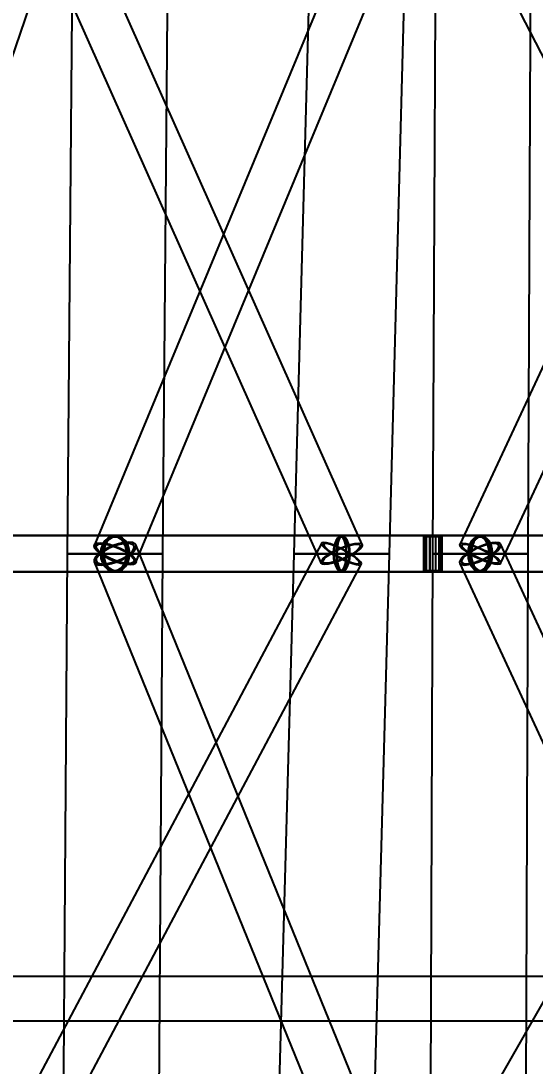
# Model space of a CAD drawing. Header units: millimetres. Extents: x -123812 to 252100, y -3000 to 639000.
# Drawn here: x -14758 to -8974, y 174243 to 185986 of the extents above; entities that cross this region are included whole.
import ezdxf

# ---------------------------------------------------------------- set-up
doc = ezdxf.new("R2010")
doc.units = ezdxf.units.MM
doc.layers.add('D-STR-DIM', color=7, linetype='Continuous', lineweight=13)
doc.layers.add('D-STR-STRC', color=7, linetype='Continuous', lineweight=25)
doc.styles.add('OpenSansCondensed-Light', font='OpenSansCondensed-Light.ttf')
doc.styles.add('TOWER_UNICODE', font='Arial Unicode.ttf')
doc.dimstyles.new('EZDXF', dxfattribs={"dimtxt": 0.25, "dimasz": 0.175, "dimexe": 0.375, "dimexo": 0.125, "dimgap": 0.1, "dimtad": 1, "dimlfac": 100, "dimzin": 12, "dimdsep": 46, "dimtxsty": 'OpenSansCondensed-Light', "dimblk": 'ARCHTICK', "dimcen": 2.5, "dimazin": 3, "dimtfac": 0.5, "dimtmove": 2, "dimatfit": 3})

# ---------------------------------------------------------------- blocks, each defined once
blk = doc.blocks.new('_ARCHTICK')
at = {"color": 0, "linetype": 'BYBLOCK', "const_width": 0.15}
blk.add_lwpolyline([(-0.5, -0.5), (0.5, 0.5)], dxfattribs=at)

msp = doc.modelspace()

# ---------------------------------------------------------------- linework, layer by layer
at = {"layer": 'D-STR-STRC'}
for points in [[(-13850.5, 190088.1), (-17268.8, 180088.1), (-17273, 180062.3), (-17260.8, 180032.3), (-17232.9, 180000), (-17191.3, 179967.7), (-17138.7, 179937.7), (-17078.8, 179911.9), (-17015.7, 179892.1), (-16953.5, 179879.6), (-16896.7, 179875.4), (-16849.1, 179879.6), (-16813.8, 179892.1), (-16793.3, 179911.9), (-13375.1, 189911.9)], [(-15850.4, 189897.3), (-11383.3, 179897.3), (-11369.6, 179885.4), (-11341, 179881.4), (-11299.4, 179885.4), (-11247.8, 179897.3), (-11189.5, 179916.1), (-11128.6, 179940.7), (-11069.3, 179969.3), (-11015.5, 180000), (-10971, 180030.7), (-10938.7, 180059.3), (-10920.9, 180083.9), (-10918.8, 180102.7), (-15385.8, 190102.7)], [(-9773.7, 190105.6), (-13927.5, 180105.6), (-13934.9, 180086.2), (-13926.2, 180061), (-13901.9, 180031.6), (-13863.8, 180000), (-13814.4, 179968.4), (-13757.1, 179939), (-13695.8, 179913.8), (-13634.7, 179894.4), (-13577.9, 179882.2), (-13529.3, 179878), (-13492.3, 179882.2), (-13469.3, 179894.4), (-9315.5, 189894.4)], [(-11106.3, 189882.2), (-5942, 179882.2), (-5927.4, 179878), (-5898.4, 179882.2), (-5857.1, 179894.4), (-5806.3, 179913.8), (-5749.4, 179939), (-5690.3, 179968.4), (-5633, 180000), (-5581.5, 180031.6), (-5539.2, 180061), (-5509, 180086.2), (-5493.1, 180105.6), (-5492.4, 180117.8), (-10656.6, 190117.8)], [(-5148.3, 190102.7), (-9822.9, 180102.7), (-9815.8, 180083.9), (-9793.4, 180059.3), (-9757.3, 180030.7), (-9709.9, 180000), (-9654.4, 179969.3), (-9594.7, 179940.7), (-9534.7, 179916.1), (-9478.6, 179897.3), (-9430.3, 179885.4), (-9392.9, 179881.4), (-9369, 179885.4), (-9360.4, 179897.3), (-4685.8, 189897.3)], [(-17031, 179796.8), (-13698.4, 179796.8), (-13655.6, 179803.7), (-13615.7, 179824), (-13581.4, 179856.3), (-13555.1, 179898.4), (-13538.5, 179947.4), (-13532.9, 180000), (-13538.5, 180052.6), (-13555.1, 180101.6), (-13581.4, 180143.7), (-13615.7, 180176), (-13655.6, 180196.3), (-13698.4, 180203.2), (-17031, 180203.2)], [(-16037.5, 179796.8), (-11151.1, 179796.8), (-11126.7, 179803.7), (-11104, 179824), (-11084.5, 179856.3), (-11069.6, 179898.4), (-11060.2, 179947.4), (-11057, 180000), (-11060.2, 180052.6), (-11069.6, 180101.6), (-11084.5, 180143.7), (-11104, 180176), (-11126.7, 180196.3), (-11151.1, 180203.2), (-16037.5, 180203.2)], [(-5717.2, 180203.2), (-11151.1, 180203.2), (-11165.9, 180196.3), (-11179.8, 180176), (-11191.8, 180143.7), (-11200.9, 180101.6), (-11206.6, 180052.6), (-11208.6, 180000), (-11206.6, 179947.4), (-11200.9, 179898.4), (-11191.8, 179856.3), (-11179.8, 179824), (-11165.9, 179803.7), (-11151.1, 179796.8), (-5717.2, 179796.8)], [(-4937.5, 180203.2), (-9591.6, 180203.2), (-9619.8, 180196.3), (-9646.1, 180176), (-9668.7, 180143.7), (-9686, 180101.6), (-9696.9, 180052.6), (-9700.6, 180000), (-9696.9, 179947.4), (-9686, 179898.4), (-9668.7, 179856.3), (-9646.1, 179824), (-9619.8, 179803.7), (-9591.6, 179796.8), (-4937.5, 179796.8)], [(-16247.1, 169877.1), (-10930, 179877.1), (-10926, 179889.8), (-10937.3, 179910), (-10963.1, 179936.4), (-11001.8, 179967.1), (-11050.7, 180000), (-11106.3, 180032.9), (-11165.1, 180063.6), (-11222.8, 180090), (-11275.7, 180110.2), (-11320.1, 180122.9), (-11353, 180127.2), (-11372.1, 180122.9), (-16689.1, 170122.9)], [(-9390.6, 170091), (-13461.6, 180091), (-13475.5, 180111.5), (-13504.5, 180124.3), (-13546.8, 180128.7), (-13599.4, 180124.3), (-13658.7, 180111.5), (-13720.8, 180091), (-13781.3, 180064.4), (-13836.2, 180033.3), (-13881.7, 180000), (-13914.7, 179966.7), (-13932.9, 179935.6), (-13935.2, 179909), (-9864.1, 169909)], [(-5938.3, 180124.3), (-11647.5, 170124.3), (-11640.9, 170111.5), (-11619.7, 170091), (-11585.3, 170064.4), (-11540.1, 170033.3), (-11487.1, 170000), (-11430, 169966.7), (-11372.7, 169935.6), (-11319, 169909), (-11272.6, 169888.5), (-11236.8, 169875.7), (-11213.8, 169871.3), (-11205.4, 169875.7), (-5496.1, 179875.7)], [(-4723.2, 170110.2), (-9363.1, 180110.2), (-9382.1, 180122.9), (-9415.4, 180127.2), (-9460.7, 180122.9), (-9515, 180110.2), (-9574.4, 180090), (-9635, 180063.6), (-9692.7, 180032.9), (-9743.5, 180000), (-9783.9, 179967.1), (-9811.3, 179936.4), (-9823.6, 179910), (-9820.2, 179889.8), (-5180.3, 169889.8)]]:
    msp.add_lwpolyline(points, dxfattribs=at)
for points in [[(-14236.2, 180000), (-13160.6, 180000), (-13075.9, 190000), (-14149.6, 190000)], [(-11688.8, 180000), (-10613.3, 180000), (-10344.6, 190000), (-11418.3, 190000)], [(-10129.4, 180000), (-9053.9, 180000), (-9007.7, 190000), (-10081.4, 190000)], [(-20228.2, 179800), (-10047.3, 179800), (-10047.3, 180200), (-20228.2, 180200)], [(-18602.4, 179800), (-10019.8, 179800), (-10019.8, 180200), (-18602.4, 180200)], [(-15530, 179800), (-8557.3, 179800), (-8557.3, 180200), (-15530, 180200)], [(-13863.9, 180000), (-13858.3, 179947.4), (-13841.7, 179898.4), (-13815.4, 179856.3), (-13781.1, 179824), (-13741.2, 179803.7), (-13698.4, 179796.8), (-13655.6, 179803.7), (-13615.7, 179824), (-13581.4, 179856.3), (-13555.1, 179898.4), (-13538.5, 179947.4), (-13532.9, 180000), (-13538.5, 180052.6), (-13555.1, 180101.6), (-13581.4, 180143.7), (-13615.7, 180176), (-13655.6, 180196.3), (-13698.4, 180203.2), (-13741.2, 180196.3), (-13781.1, 180176), (-13815.4, 180143.7), (-13841.7, 180101.6), (-13858.3, 180052.6)], [(-13850.9, 180000), (-13845.7, 179951.5), (-13830.4, 179906.4), (-13806.2, 179867.6), (-13774.6, 179837.9), (-13737.9, 179819.2), (-13698.4, 179812.8), (-13658.9, 179819.2), (-13622.2, 179837.9), (-13590.6, 179867.6), (-13566.4, 179906.4), (-13551.1, 179951.5), (-13545.9, 180000), (-13551.1, 180048.5), (-13566.4, 180093.6), (-13590.6, 180132.4), (-13622.2, 180162.1), (-13658.9, 180180.8), (-13698.4, 180187.2), (-13737.9, 180180.8), (-13774.6, 180162.1), (-13806.2, 180132.4), (-13830.4, 180093.6), (-13845.7, 180048.5)], [(-13838.4, 180000), (-13833.6, 179947.4), (-13819.6, 179898.4), (-13797.4, 179856.3), (-13768.4, 179824), (-13734.6, 179803.7), (-13698.4, 179796.8), (-9591.6, 179796.8), (-9555.4, 179803.7), (-9521.6, 179824), (-9492.6, 179856.3), (-9470.4, 179898.4), (-9456.4, 179947.4), (-9451.6, 180000), (-9456.4, 180052.6), (-9470.4, 180101.6), (-9492.6, 180143.7), (-9521.6, 180176), (-9555.4, 180196.3), (-9591.6, 180203.2), (-13698.4, 180203.2), (-13734.6, 180196.3), (-13768.4, 180176), (-13797.4, 180143.7), (-13819.6, 180101.6), (-13833.6, 180052.6)], [(-13838.4, 180000), (-13833.6, 179947.4), (-13819.6, 179898.4), (-13797.4, 179856.3), (-13768.4, 179824), (-13734.6, 179803.7), (-13698.4, 179796.8), (-13662.2, 179803.7), (-13628.4, 179824), (-13599.4, 179856.3), (-13577.2, 179898.4), (-13563.2, 179947.4), (-13558.4, 180000), (-13563.2, 180052.6), (-13577.2, 180101.6), (-13599.4, 180143.7), (-13628.4, 180176), (-13662.2, 180196.3), (-13698.4, 180203.2), (-13734.6, 180196.3), (-13768.4, 180176), (-13797.4, 180143.7), (-13819.6, 180101.6), (-13833.6, 180052.6)], [(-13827.4, 180000), (-13823, 179951.5), (-13810.1, 179906.4), (-13789.6, 179867.6), (-13762.9, 179837.9), (-13731.8, 179819.2), (-13698.4, 179812.8), (-13665, 179819.2), (-13633.9, 179837.9), (-13607.2, 179867.6), (-13586.7, 179906.4), (-13573.8, 179951.5), (-13569.4, 180000), (-13573.8, 180048.5), (-13586.7, 180093.6), (-13607.2, 180132.4), (-13633.9, 180162.1), (-13665, 180180.8), (-13698.4, 180187.2), (-13731.8, 180180.8), (-13762.9, 180162.1), (-13789.6, 180132.4), (-13810.1, 180093.6), (-13823, 180048.5)], [(-11245.1, 180000), (-11241.9, 179947.4), (-11232.5, 179898.4), (-11217.6, 179856.3), (-11198.1, 179824), (-11175.4, 179803.7), (-11151.1, 179796.8), (-11126.7, 179803.7), (-11104, 179824), (-11084.5, 179856.3), (-11069.6, 179898.4), (-11060.2, 179947.4), (-11057, 180000), (-11060.2, 180052.6), (-11069.6, 180101.6), (-11084.5, 180143.7), (-11104, 180176), (-11126.7, 180196.3), (-11151.1, 180203.2), (-11175.4, 180196.3), (-11198.1, 180176), (-11217.6, 180143.7), (-11232.5, 180101.6), (-11241.9, 180052.6)], [(-11237.7, 180000), (-11234.8, 179951.5), (-11226.1, 179906.4), (-11212.3, 179867.6), (-11194.4, 179837.9), (-11173.5, 179819.2), (-11151.1, 179812.8), (-11128.6, 179819.2), (-11107.7, 179837.9), (-11089.8, 179867.6), (-11076, 179906.4), (-11067.3, 179951.5), (-11064.4, 180000), (-11067.3, 180048.5), (-11076, 180093.6), (-11089.8, 180132.4), (-11107.7, 180162.1), (-11128.6, 180180.8), (-11151.1, 180187.2), (-11173.5, 180180.8), (-11194.4, 180162.1), (-11212.3, 180132.4), (-11226.1, 180093.6), (-11234.8, 180048.5)], [(-11208.6, 180000), (-11206.6, 179947.4), (-11200.9, 179898.4), (-11191.8, 179856.3), (-11179.8, 179824), (-11165.9, 179803.7), (-11151.1, 179796.8), (-11136.2, 179803.7), (-11122.3, 179824), (-11110.4, 179856.3), (-11101.2, 179898.4), (-11095.5, 179947.4), (-11093.5, 180000), (-11095.5, 180052.6), (-11101.2, 180101.6), (-11110.4, 180143.7), (-11122.3, 180176), (-11136.2, 180196.3), (-11151.1, 180203.2), (-11165.9, 180196.3), (-11179.8, 180176), (-11191.8, 180143.7), (-11200.9, 180101.6), (-11206.6, 180052.6)], [(-11204.1, 180000), (-11202.3, 179951.5), (-11197, 179906.4), (-11188.5, 179867.6), (-11177.6, 179837.9), (-11164.8, 179819.2), (-11151.1, 179812.8), (-11137.3, 179819.2), (-11124.5, 179837.9), (-11113.6, 179867.6), (-11105.1, 179906.4), (-11099.8, 179951.5), (-11098, 180000), (-11099.8, 180048.5), (-11105.1, 180093.6), (-11113.6, 180132.4), (-11124.5, 180162.1), (-11137.3, 180180.8), (-11151.1, 180187.2), (-11164.8, 180180.8), (-11177.6, 180162.1), (-11188.5, 180132.4), (-11197, 180093.6), (-11202.3, 180048.5)], [(-10019.8, 180200), (-10231.6, 180200), (-10231.6, 179800), (-10019.8, 179800)], [(-10026.1, 180188), (-10225.2, 180188), (-10225.2, 179812), (-10026.1, 179812)], [(-10047.3, 180200), (-10204, 180200), (-10204, 179800), (-10047.3, 179800)], [(-10052, 180188), (-10199.3, 180188), (-10199.3, 179812), (-10052, 179812)], [(-10161.7, 179800), (36, 179800), (36, 180200), (-10161.7, 180200)], [(-10089.7, 180200), (-10161.7, 180200), (-10161.7, 179800), (-10089.7, 179800)], [(-10091.8, 180188), (-10159.5, 180188), (-10159.5, 179812), (-10091.8, 179812)], [(-9731.6, 180000), (-9726.9, 179947.4), (-9712.9, 179898.4), (-9690.6, 179856.3), (-9661.6, 179824), (-9627.9, 179803.7), (-9591.6, 179796.8), (-9555.4, 179803.7), (-9521.6, 179824), (-9492.6, 179856.3), (-9470.4, 179898.4), (-9456.4, 179947.4), (-9451.6, 180000), (-9456.4, 180052.6), (-9470.4, 180101.6), (-9492.6, 180143.7), (-9521.6, 180176), (-9555.4, 180196.3), (-9591.6, 180203.2), (-9627.9, 180196.3), (-9661.6, 180176), (-9690.6, 180143.7), (-9712.9, 180101.6), (-9726.9, 180052.6)], [(-9720.6, 180000), (-9716.2, 179951.5), (-9703.3, 179906.4), (-9682.8, 179867.6), (-9656.1, 179837.9), (-9625, 179819.2), (-9591.6, 179812.8), (-9558.3, 179819.2), (-9527.2, 179837.9), (-9500.4, 179867.6), (-9479.9, 179906.4), (-9467.1, 179951.5), (-9462.7, 180000), (-9467.1, 180048.5), (-9479.9, 180093.6), (-9500.4, 180132.4), (-9527.2, 180162.1), (-9558.3, 180180.8), (-9591.6, 180187.2), (-9625, 180180.8), (-9656.1, 180162.1), (-9682.8, 180132.4), (-9703.3, 180093.6), (-9716.2, 180048.5)], [(-9700.6, 180000), (-9696.9, 179947.4), (-9686, 179898.4), (-9668.7, 179856.3), (-9646.1, 179824), (-9619.8, 179803.7), (-9591.6, 179796.8), (-9563.4, 179803.7), (-9537.2, 179824), (-9514.6, 179856.3), (-9497.3, 179898.4), (-9486.4, 179947.4), (-9482.7, 180000), (-9486.4, 180052.6), (-9497.3, 180101.6), (-9514.6, 180143.7), (-9537.2, 180176), (-9563.4, 180196.3), (-9591.6, 180203.2), (-9619.8, 180196.3), (-9646.1, 180176), (-9668.7, 180143.7), (-9686, 180101.6), (-9696.9, 180052.6)], [(-9692, 180000), (-9688.6, 179951.5), (-9678.5, 179906.4), (-9662.6, 179867.6), (-9641.8, 179837.9), (-9617.6, 179819.2), (-9591.6, 179812.8), (-9565.7, 179819.2), (-9541.5, 179837.9), (-9520.7, 179867.6), (-9504.7, 179906.4), (-9494.7, 179951.5), (-9491.3, 180000), (-9494.7, 180048.5), (-9504.7, 180093.6), (-9520.7, 180132.4), (-9541.5, 180162.1), (-9565.7, 180180.8), (-9591.6, 180187.2), (-9617.6, 180180.8), (-9641.8, 180162.1), (-9662.6, 180132.4), (-9678.5, 180093.6), (-9688.6, 180048.5)], [(-13881.7, 180000), (-13914.7, 179966.7), (-13932.9, 179935.6), (-13935.2, 179909), (-13921.3, 179888.5), (-13892.3, 179875.7), (-13850, 179871.3), (-13797.4, 179875.7), (-13738.1, 179888.5), (-13676, 179909), (-13615.5, 179935.6), (-13560.6, 179966.7), (-13515.1, 180000), (-13482.1, 180033.3), (-13463.9, 180064.4), (-13461.6, 180091), (-13475.5, 180111.5), (-13504.5, 180124.3), (-13546.8, 180128.7), (-13599.4, 180124.3), (-13658.7, 180111.5), (-13720.8, 180091), (-13781.3, 180064.4), (-13836.2, 180033.3)], [(-13533, 180000), (-13494.9, 179968.4), (-13470.6, 179939), (-13461.9, 179913.8), (-13469.3, 179894.4), (-13492.3, 179882.2), (-13529.3, 179878), (-13577.9, 179882.2), (-13634.7, 179894.4), (-13695.8, 179913.8), (-13757.1, 179939), (-13814.4, 179968.4), (-13863.8, 180000), (-13901.9, 180031.6), (-13926.2, 180061), (-13934.9, 180086.2), (-13927.5, 180105.6), (-13904.5, 180117.8), (-13867.5, 180122), (-13818.9, 180117.8), (-13762.1, 180105.6), (-13701, 180086.2), (-13639.7, 180061), (-13582.4, 180031.6)], [(-13863.6, 180000), (-13893.4, 179970), (-13909.8, 179942), (-13911.9, 179917.9), (-13899.4, 179899.5), (-13873.2, 179887.9), (-13835.1, 179883.9), (-13787.7, 179887.9), (-13734.2, 179899.5), (-13678.2, 179917.9), (-13623.7, 179942), (-13574.2, 179970), (-13533.2, 180000), (-13503.4, 180030), (-13487, 180058), (-13484.9, 180082.1), (-13497.4, 180100.5), (-13523.6, 180112.1), (-13561.7, 180116.1), (-13609.1, 180112.1), (-13662.6, 180100.5), (-13718.6, 180082.1), (-13773.1, 180058), (-13822.6, 180030)], [(-13549.3, 180000), (-13514.9, 179971.5), (-13493, 179945), (-13485.2, 179922.2), (-13491.8, 179904.8), (-13512.6, 179893.8), (-13546, 179890), (-13589.8, 179893.8), (-13641, 179904.8), (-13696.1, 179922.2), (-13751.3, 179945), (-13803, 179971.5), (-13847.5, 180000), (-13881.9, 180028.5), (-13903.8, 180055), (-13911.6, 180077.8), (-13905, 180095.2), (-13884.2, 180106.2), (-13850.8, 180110), (-13807, 180106.2), (-13755.8, 180095.2), (-13700.7, 180077.8), (-13645.5, 180055), (-13593.8, 180028.5)], [(-11015.5, 180000), (-11069.3, 179969.3), (-11128.6, 179940.7), (-11189.5, 179916.1), (-11247.8, 179897.3), (-11299.4, 179885.4), (-11341, 179881.4), (-11369.6, 179885.4), (-11383.3, 179897.3), (-11381.2, 179916.1), (-11363.4, 179940.7), (-11331.1, 179969.3), (-11286.6, 180000), (-11232.8, 180030.7), (-11173.5, 180059.3), (-11112.6, 180083.9), (-11054.3, 180102.7), (-11002.7, 180114.6), (-10961.1, 180118.6), (-10932.5, 180114.6), (-10918.8, 180102.7), (-10920.9, 180083.9), (-10938.7, 180059.3), (-10971, 180030.7)], [(-11251.4, 180000), (-11195.8, 179967.1), (-11137, 179936.4), (-11079.3, 179910), (-11026.4, 179889.8), (-10982, 179877.1), (-10949.1, 179872.8), (-10930, 179877.1), (-10926, 179889.8), (-10937.3, 179910), (-10963.1, 179936.4), (-11001.8, 179967.1), (-11050.7, 180000), (-11106.3, 180032.9), (-11165.1, 180063.6), (-11222.8, 180090), (-11275.7, 180110.2), (-11320.1, 180122.9), (-11353, 180127.2), (-11372.1, 180122.9), (-11376.1, 180110.2), (-11364.8, 180090), (-11339, 180063.6), (-11300.3, 180032.9)], [(-11028.8, 180000), (-11077.3, 179972.3), (-11130.8, 179946.5), (-11185.7, 179924.4), (-11238.3, 179907.4), (-11284.8, 179896.7), (-11322.3, 179893), (-11348.1, 179896.7), (-11360.5, 179907.4), (-11358.6, 179924.4), (-11342.5, 179946.5), (-11313.4, 179972.3), (-11273.3, 180000), (-11224.8, 180027.7), (-11171.3, 180053.5), (-11116.4, 180075.6), (-11063.8, 180092.6), (-11017.3, 180103.3), (-10979.8, 180107), (-10954, 180103.3), (-10941.6, 180092.6), (-10943.6, 180075.6), (-10959.6, 180053.5), (-10988.7, 180027.7)], [(-11241.6, 180000), (-11191.4, 179970.3), (-11138.4, 179942.6), (-11086.3, 179918.9), (-11038.6, 179900.6), (-10998.6, 179889.2), (-10969, 179885.3), (-10951.8, 179889.2), (-10948.1, 179900.6), (-10958.3, 179918.9), (-10981.6, 179942.6), (-11016.5, 179970.3), (-11060.5, 180000), (-11110.7, 180029.7), (-11163.7, 180057.4), (-11215.8, 180081.1), (-11263.5, 180099.4), (-11303.5, 180110.8), (-11333.1, 180114.7), (-11350.3, 180110.8), (-11354, 180099.4), (-11343.8, 180081.1), (-11320.5, 180057.4), (-11285.6, 180029.7)], [(-9743.5, 180000), (-9783.9, 179967.1), (-9811.3, 179936.4), (-9823.6, 179910), (-9820.2, 179889.8), (-9801.2, 179877.1), (-9767.9, 179872.8), (-9722.5, 179877.1), (-9668.3, 179889.8), (-9608.9, 179910), (-9548.2, 179936.4), (-9490.6, 179967.1), (-9439.8, 180000), (-9399.3, 180032.9), (-9372, 180063.6), (-9359.7, 180090), (-9363.1, 180110.2), (-9382.1, 180122.9), (-9415.4, 180127.2), (-9460.7, 180122.9), (-9515, 180110.2), (-9574.4, 180090), (-9635, 180063.6), (-9692.7, 180032.9)], [(-9473.4, 180000), (-9426, 179969.3), (-9389.8, 179940.7), (-9367.5, 179916.1), (-9360.4, 179897.3), (-9369, 179885.4), (-9392.9, 179881.4), (-9430.3, 179885.4), (-9478.6, 179897.3), (-9534.7, 179916.1), (-9594.7, 179940.7), (-9654.4, 179969.3), (-9709.9, 180000), (-9757.3, 180030.7), (-9793.4, 180059.3), (-9815.8, 180083.9), (-9822.9, 180102.7), (-9814.2, 180114.6), (-9790.4, 180118.6), (-9753, 180114.6), (-9704.6, 180102.7), (-9648.6, 180083.9), (-9588.6, 180059.3), (-9528.9, 180030.7)], [(-9728.6, 180000), (-9765, 179970.3), (-9789.6, 179942.6), (-9800.8, 179918.9), (-9797.7, 179900.6), (-9780.5, 179889.2), (-9750.5, 179885.3), (-9709.7, 179889.2), (-9660.8, 179900.6), (-9607.2, 179918.9), (-9552.5, 179942.6), (-9500.5, 179970.3), (-9454.7, 180000), (-9418.3, 180029.7), (-9393.6, 180057.4), (-9382.5, 180081.1), (-9385.6, 180099.4), (-9402.7, 180110.8), (-9432.8, 180114.7), (-9473.6, 180110.8), (-9522.5, 180099.4), (-9576.1, 180081.1), (-9630.8, 180057.4), (-9682.8, 180029.7)], [(-9485, 180000), (-9442.3, 179972.3), (-9409.7, 179946.5), (-9389.5, 179924.4), (-9383.1, 179907.4), (-9390.9, 179896.7), (-9412.4, 179893), (-9446.1, 179896.7), (-9489.8, 179907.4), (-9540.3, 179924.4), (-9594.4, 179946.5), (-9648.2, 179972.3), (-9698.3, 180000), (-9741, 180027.7), (-9773.6, 180053.5), (-9793.7, 180075.6), (-9800.1, 180092.6), (-9792.3, 180103.3), (-9770.8, 180107), (-9737.1, 180103.3), (-9693.5, 180092.6), (-9643, 180075.6), (-9588.9, 180053.5), (-9535, 180027.7)], [(-14308.2, 170000), (-13230.7, 170000), (-13160.6, 180000), (-14236.2, 180000)], [(-13160.6, 180000), (-13178.9, 180000), (-13232.7, 180000), (-13318.1, 180000), (-13429.5, 180000), (-13559.2, 180000), (-13698.4, 180000), (-13837.6, 180000), (-13967.3, 180000), (-14078.7, 180000), (-14164.1, 180000), (-14217.9, 180000), (-14236.2, 180000), (-14217.9, 180000), (-14164.1, 180000), (-14078.7, 180000), (-13967.3, 180000), (-13837.6, 180000), (-13698.4, 180000), (-13559.2, 180000), (-13429.5, 180000), (-13318.1, 180000), (-13232.7, 180000), (-13178.9, 180000)], [(-11965.2, 170000), (-10887.7, 170000), (-10613.3, 180000), (-11688.8, 180000)], [(-10613.3, 180000), (-10631.6, 180000), (-10685.3, 180000), (-10770.8, 180000), (-10882.2, 180000), (-11011.9, 180000), (-11151.1, 180000), (-11290.2, 180000), (-11419.9, 180000), (-11531.3, 180000), (-11616.8, 180000), (-11670.5, 180000), (-11688.8, 180000), (-11670.5, 180000), (-11616.8, 180000), (-11531.3, 180000), (-11419.9, 180000), (-11290.2, 180000), (-11151.1, 180000), (-11011.9, 180000), (-10882.2, 180000), (-10770.8, 180000), (-10685.3, 180000), (-10631.6, 180000)], [(-10166.1, 170000), (-9088.6, 170000), (-9053.9, 180000), (-10129.4, 180000)], [(-9053.9, 180000), (-9072.2, 180000), (-9125.9, 180000), (-9211.4, 180000), (-9322.7, 180000), (-9452.4, 180000), (-9591.6, 180000), (-9730.8, 180000), (-9860.5, 180000), (-9971.9, 180000), (-10057.4, 180000), (-10111.1, 180000), (-10129.4, 180000), (-10111.1, 180000), (-10057.4, 180000), (-9971.9, 180000), (-9860.5, 180000), (-9730.8, 180000), (-9591.6, 180000), (-9452.4, 180000), (-9322.7, 180000), (-9211.4, 180000), (-9125.9, 180000), (-9072.2, 180000)], [(-18914.5, 174750), (-5244.4, 174750), (-5244.4, 175250), (-18914.5, 175250)], [(-15556, 174750), (-5244.4, 174750), (-5244.4, 175250), (-15556, 175250)]]:
    msp.add_lwpolyline(points, close=True, dxfattribs=at)

# ---------------------------------------------------------------- dimensions: what is measured, and where the dimension line sits
at = {"layer": 'D-STR-DIM'}
msp.add_linear_dim(base=(-112000, 0), p1=(0, 0), p2=(0, 634000), angle=90, dimstyle='EZDXF', override={"dimtxt": 8400, "dimasz": 3750, "dimexe": 2100, "dimexo": 1800, "dimgap": 2100, "dimtad": 1, "dimdec": 0, "dimlfac": 1, "dimlunit": 2, "dimtxsty": 'TOWER_UNICODE', "dimclrd": 7, "dimclre": 7, "dimclrt": 7}, dxfattribs=at).render()

doc.saveas('drawing.dxf')
